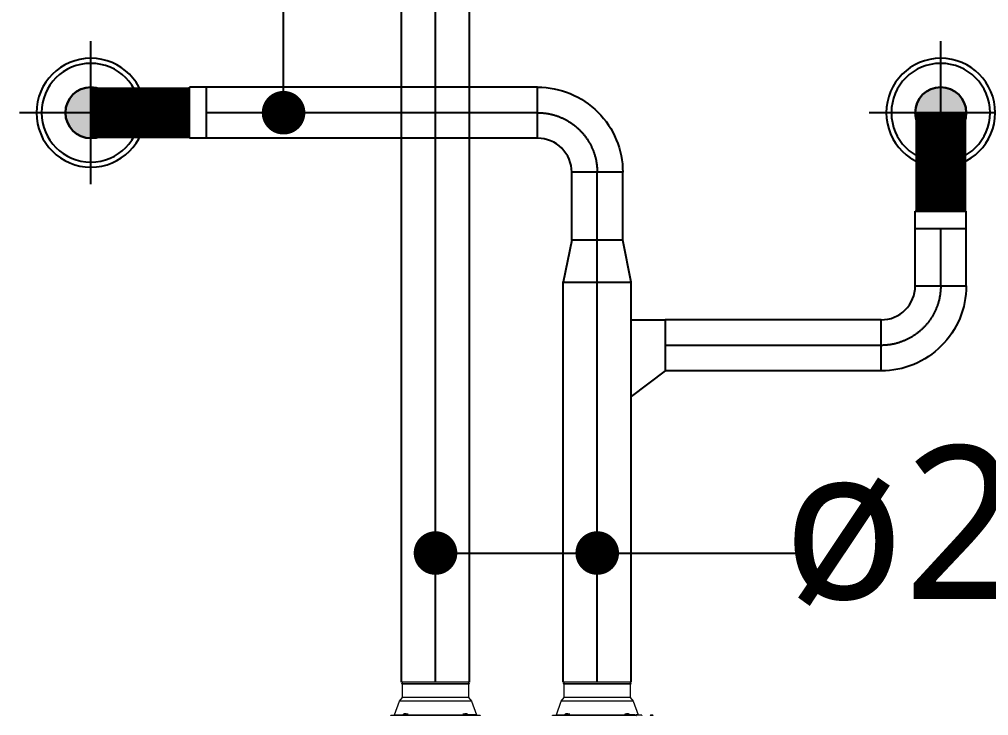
# Model space of a CAD drawing. Header units: millimetres. Extents: x 61566 to 667441, y 0 to 118800.
# Drawn here: x 268482 to 271328, y 55662 to 57707 of the extents above; entities that cross this region are included whole.
import ezdxf

# ---------------------------------------------------------------- set-up
doc = ezdxf.new("R2010")
doc.units = ezdxf.units.MM
doc.header["$LTSCALE"] = 200
doc.linetypes.add('CENTER', pattern=[50.8, 31.75, -6.35, 6.35, -6.35])
for name, color, linetype in [('DUCT', 7, 'Continuous'), ('LG-환기', 2, 'Continuous'), ('TEXT', 3, 'Continuous'), ('환기(RA)', 2, 'Continuous'), ('환기(SA)', 3, 'Continuous'), ('환기유니트', 6, 'Continuous')]:
    doc.layers.add(name, color=color, linetype=linetype)
doc.styles.add('LG전자', font='malgun.ttf')

# ---------------------------------------------------------------- blocks, each defined once
blk = doc.blocks.new('상업용 프리미엄 환기 250~500CMH')
at = {"layer": 'LG-환기', "color": 0, "linetype": 'Continuous', "lineweight": 18}
for p, q in [((1014.1, 780.2), (1014.1, 771.3)), ((1015.3, 747), (1013.6, 747)), ((1015.6, 736), (1015.3, 747)), ((1015.3, 747), (1015.3, 728.9)), ((1015.3, 485), (1015.3, 726)), ((1056.4, 721.6), (1015.6, 736)), ((1015.6, 736), (1015.6, 729.8)), ((1015.6, 726.4), (1015.6, 710.1)), ((1066.4, 713), (1056.4, 721.6)), ((1056.4, 721.6), (1056.4, 510.3)), ((1106.4, 713), (1066.4, 713)), ((1066.4, 713), (1066.4, 519)), ((1106.4, 714.3), (1106.4, 517.7)), ((1111.4, 713), (1107.1, 714.7)), ((1107.1, 714.7), (1107.1, 517.3)), ((1111.4, 713), (1111.4, 519)), ((1017.6, 710.1), (1015.3, 710.1)), ((1017.6, 701.6), (1015.5, 701.6)), ((1015.6, 534.8), (1015.6, 697.2)), ((1017.6, 710.1), (1017.6, 696.7)), ((1017.9, 709.8), (1017.6, 709.8)), ((1017.6, 700.4), (1017.9, 700.4)), ((1017.9, 709.8), (1017.9, 700.4)), ((1019.7, 707.2), (1019.7, 707.2)), ((1020.1, 705.5), (1019.7, 705.5)), ((1019.7, 704.7), (1020.1, 704.7)), ((1019.7, 702.9), (1019.7, 702.9)), ((1015.3, 521.9), (1017.6, 521.9)), ((1017.6, 530.4), (1015.5, 530.4)), ((1015.6, 496), (1015.6, 524.9)), ((1017.6, 535.3), (1017.6, 521.9)), ((1017.9, 531.6), (1017.6, 531.6)), ((1017.6, 522.2), (1017.9, 522.2)), ((1017.9, 531.6), (1017.9, 522.2)), ((1019.7, 529.1), (1019.7, 529.1)), ((1020.1, 527.3), (1019.7, 527.3)), ((1019.7, 526.5), (1020.1, 526.5)), ((1019.7, 524.8), (1019.7, 524.8)), ((1056.4, 510.3), (1066.4, 519)), ((1066.4, 519), (1106.4, 519)), ((1107.1, 517.3), (1111.4, 519)), ((1013.6, 485), (1015.3, 485)), ((1015.3, 485), (1015.6, 496)), ((1015.6, 496), (1056.4, 510.3)), ((1015.3, 272.1), (1013.6, 272.1)), ((1015.6, 261.1), (1015.3, 272.1)), ((1015.3, 213.1), (1015.3, 272.1)), ((1056.4, 246.7), (1015.6, 261.1)), ((1015.6, 261.1), (1015.6, 235.2)), ((1017.6, 235.2), (1015.3, 235.2)), ((1017.6, 235.2), (1017.6, 221.8)), ((1017.9, 234.9), (1017.6, 234.9)), ((1017.9, 234.9), (1017.9, 225.5)), ((1019.7, 232.3), (1019.7, 232.3)), ((1020.1, 230.6), (1019.7, 230.6)), ((1019.7, 229.8), (1020.1, 229.8)), ((1019.7, 228), (1019.7, 228)), ((1066.4, 238.1), (1056.4, 246.7)), ((1056.4, 246.7), (1056.4, 35.4)), ((1106.4, 238.1), (1066.4, 238.1)), ((1066.4, 238.1), (1066.4, 44.1)), ((1106.4, 239.4), (1106.4, 42.8)), ((1111.4, 238.1), (1107.1, 239.8)), ((1107.1, 239.8), (1107.1, 42.4)), ((1111.4, 238.1), (1111.4, 44.1)), ((1014.1, 214.3), (1014.1, 205.4)), ((1015.3, 10.1), (1015.3, 206.7)), ((1017.6, 226.7), (1015.5, 226.7)), ((1015.6, 212.7), (1015.6, 222.3)), ((1015.6, 59.9), (1015.6, 207.1)), ((1017.6, 225.5), (1017.9, 225.5)), ((1017.6, 60.4), (1017.6, 47)), ((1015.3, 47), (1017.6, 47)), ((1017.6, 55.5), (1015.5, 55.5)), ((1015.6, 21.1), (1015.6, 50)), ((1015.6, 21.1), (1056.4, 35.4)), ((1017.9, 56.7), (1017.6, 56.7)), ((1017.6, 47.3), (1017.9, 47.3)), ((1017.9, 56.7), (1017.9, 47.3)), ((1019.7, 54.2), (1019.7, 54.2)), ((1020.1, 52.4), (1019.7, 52.4)), ((1019.7, 51.6), (1020.1, 51.6)), ((1019.7, 49.9), (1019.7, 49.9)), ((1056.4, 35.4), (1066.4, 44.1)), ((1066.4, 44.1), (1106.4, 44.1)), ((1107.1, 42.4), (1111.4, 44.1)), ((1013.6, 10.1), (1015.3, 10.1)), ((1015.3, 10.1), (1015.6, 21.1))]:
    blk.add_line(p, q, dxfattribs=at)
for centre, radius, start, end in [((1013.9, 779.9), 0.3, 55.3987, 180), ((1013.9, 771.5), 0.3, 180, 304.6013), ((1011, 775.7), 5.4, 26.0849, 55.3987), ((1011, 775.7), 5.4, 304.6013, 333.9572), ((1010, 727.2), 5.4, 26.0849, 48.2448), ((1010, 727.2), 5.4, 311.7549, 333.9572), ((1106.9, 714.3), 0.5, 68.1986, 180), ((1014, 705.1), 6.1, 20.6378, 50.3981), ((1014, 705.1), 6.1, 309.6019, 339.3622), ((1014, 705.1), 6.09, 3.7679, 20.6843), ((1014, 705.1), 5.71, 355.982, 4.018), ((1014, 705.1), 6.09, 339.3157, 356.2321), ((1014, 526.9), 6.1, 20.6378, 50.3981), ((1014, 526.9), 6.1, 309.6019, 339.3622), ((1014, 526.9), 6.09, 3.7679, 20.6843), ((1014, 526.9), 5.71, 355.982, 4.018), ((1014, 526.9), 6.09, 339.3157, 356.2321), ((1106.9, 517.7), 0.5, 180, 291.8014), ((1014, 230.2), 6.1, 20.6378, 50.3981), ((1014, 230.2), 6.1, 309.6019, 339.3622), ((1014, 230.2), 6.09, 3.7679, 20.6843), ((1014, 230.2), 5.71, 355.982, 4.018), ((1014, 230.2), 6.09, 339.3157, 356.2321), ((1106.9, 239.4), 0.5, 68.1986, 180), ((1013.9, 214.1), 0.3, 55.3987, 180), ((1013.9, 205.7), 0.3, 180, 304.6013), ((1011, 209.9), 5.4, 26.0849, 55.3987), ((1011, 209.9), 5.4, 304.6013, 333.9572), ((1014, 52), 6.1, 20.6378, 50.3981), ((1014, 52), 6.1, 309.6019, 339.3622), ((1014, 52), 6.09, 3.7679, 20.6843), ((1014, 52), 5.71, 355.982, 4.018), ((1014, 52), 6.09, 339.3157, 356.2321), ((1106.9, 42.8), 0.5, 180, 291.8014)]:
    blk.add_arc(centre, radius, start, end, dxfattribs=at)
for points, knots in [([(1016.3, 776.4), (1016.3, 776.6), (1016.3, 776.8), (1016.2, 777.2), (1016.2, 777.3), (1016.1, 777.4), (1016.1, 777.5), (1016, 777.6), (1016, 777.7), (1016, 777.7)], [0, 0, 0, 0, 0.5, 0.5, 0.75, 0.75, 0.875, 0.875, 1, 1, 1, 1]), ([(1016, 776.1), (1016, 776.1), (1016.1, 776.1), (1016.1, 776.1), (1016.2, 776.1), (1016.2, 776.1), (1016.2, 776.1), (1016.3, 776.1), (1016.3, 776.1), (1016.3, 776.1)], [0, 0, 0, 0, 0.25, 0.25, 0.375, 0.375, 0.5, 0.5, 1, 1, 1, 1]), ([(1016.3, 775.3), (1016.3, 775.3), (1016.3, 775.3), (1016.3, 775.3), (1016.3, 775.3), (1016.2, 775.3), (1016.2, 775.3), (1016.2, 775.3), (1016.2, 775.3), (1016.2, 775.3), (1016.1, 775.3), (1016, 775.3), (1016, 775.3)], [0, 0, 0, 0, 0.25, 0.25, 0.375, 0.375, 0.5, 0.5, 0.625, 0.625, 0.75, 1, 1, 1, 1]), ([(1016, 773.7), (1016.1, 773.9), (1016.2, 774.1), (1016.2, 774.4), (1016.2, 774.5), (1016.3, 774.6), (1016.3, 774.6), (1016.3, 774.8), (1016.3, 774.9), (1016.3, 775)], [0, 0, 0, 0, 0.5, 0.5, 0.625, 0.625, 0.75, 0.75, 1, 1, 1, 1]), ([(1016.3, 776.1), (1016.3, 776.1), (1016.3, 776.1), (1016.4, 776.1), (1016.4, 776.1), (1016.4, 776.1), (1016.4, 776.1), (1016.4, 776.1), (1016.4, 776.1), (1016.4, 776.2), (1016.4, 776.2), (1016.4, 776.2), (1016.4, 776.2), (1016.4, 776.2), (1016.4, 776.2), (1016.4, 776.2), (1016.4, 776.3), (1016.4, 776.3), (1016.4, 776.3), (1016.4, 776.3), (1016.4, 776.3), (1016.4, 776.3), (1016.3, 776.4), (1016.3, 776.4), (1016.3, 776.4)], [0, 0, 0, 0, 0.125, 0.125, 0.1875, 0.1875, 0.25, 0.25, 0.375, 0.375, 0.4375, 0.4375, 0.5, 0.5, 0.625, 0.625, 0.6875, 0.6875, 0.75, 0.8125, 0.8125, 0.875, 0.875, 1, 1, 1, 1]), ([(1016.3, 775), (1016.3, 775), (1016.3, 775), (1016.4, 775.1), (1016.4, 775.1), (1016.4, 775.1), (1016.4, 775.1), (1016.4, 775.1), (1016.4, 775.2), (1016.4, 775.2), (1016.4, 775.2), (1016.4, 775.2), (1016.4, 775.2), (1016.4, 775.2), (1016.4, 775.2), (1016.4, 775.3), (1016.4, 775.3), (1016.4, 775.3), (1016.4, 775.3), (1016.4, 775.3), (1016.4, 775.3), (1016.4, 775.3), (1016.3, 775.3), (1016.3, 775.3), (1016.3, 775.3)], [0, 0, 0, 0, 0.125, 0.125, 0.1875, 0.1875, 0.25, 0.25, 0.375, 0.375, 0.4375, 0.4375, 0.5, 0.5, 0.625, 0.625, 0.6875, 0.6875, 0.75, 0.8125, 0.8125, 0.875, 0.875, 1, 1, 1, 1]), ([(1015.3, 727.9), (1015.3, 728.1), (1015.3, 728.3), (1015.2, 728.7), (1015.2, 728.8), (1015.1, 728.9), (1015.1, 729), (1015, 729.1), (1015, 729.1), (1015, 729.2)], [0, 0, 0, 0, 0.5, 0.5, 0.75, 0.75, 0.875, 0.875, 1, 1, 1, 1]), ([(1015, 727.6), (1015, 727.6), (1015.1, 727.6), (1015.1, 727.6), (1015.2, 727.6), (1015.2, 727.6), (1015.2, 727.6), (1015.3, 727.6), (1015.3, 727.6), (1015.3, 727.6)], [0, 0, 0, 0, 0.25, 0.25, 0.375, 0.375, 0.5, 0.5, 1, 1, 1, 1]), ([(1015.3, 726.8), (1015.3, 726.8), (1015.3, 726.8), (1015.3, 726.8), (1015.3, 726.8), (1015.2, 726.8), (1015.2, 726.8), (1015.2, 726.8), (1015.2, 726.8), (1015.2, 726.8), (1015.1, 726.8), (1015, 726.8), (1015, 726.8)], [0, 0, 0, 0, 0.25, 0.25, 0.375, 0.375, 0.5, 0.5, 0.625, 0.625, 0.75, 1, 1, 1, 1]), ([(1015, 725.2), (1015.1, 725.4), (1015.2, 725.6), (1015.2, 725.9), (1015.2, 725.9), (1015.3, 726.1), (1015.3, 726.1), (1015.3, 726.3), (1015.3, 726.4), (1015.3, 726.5)], [0, 0, 0, 0, 0.5, 0.5, 0.625, 0.625, 0.75, 0.75, 1, 1, 1, 1]), ([(1015.3, 727.6), (1015.3, 727.6), (1015.3, 727.6), (1015.3, 727.6), (1015.3, 727.6), (1015.3, 727.6), (1015.3, 727.6), (1015.4, 727.6), (1015.4, 727.6), (1015.4, 727.7), (1015.4, 727.7), (1015.4, 727.7), (1015.4, 727.7), (1015.4, 727.7), (1015.4, 727.7), (1015.4, 727.7), (1015.4, 727.7), (1015.4, 727.8), (1015.4, 727.8), (1015.3, 727.8), (1015.3, 727.8), (1015.3, 727.8), (1015.3, 727.9), (1015.3, 727.9), (1015.3, 727.9)], [0, 0, 0, 0, 0.125, 0.125, 0.1875, 0.1875, 0.25, 0.25, 0.375, 0.375, 0.4375, 0.4375, 0.5, 0.5, 0.625, 0.625, 0.6875, 0.6875, 0.75, 0.8125, 0.8125, 0.875, 0.875, 1, 1, 1, 1]), ([(1015.3, 726.5), (1015.3, 726.5), (1015.3, 726.5), (1015.3, 726.6), (1015.3, 726.6), (1015.3, 726.6), (1015.3, 726.6), (1015.4, 726.6), (1015.4, 726.6), (1015.4, 726.7), (1015.4, 726.7), (1015.4, 726.7), (1015.4, 726.7), (1015.4, 726.7), (1015.4, 726.7), (1015.4, 726.8), (1015.4, 726.8), (1015.4, 726.8), (1015.4, 726.8), (1015.3, 726.8), (1015.3, 726.8), (1015.3, 726.8), (1015.3, 726.8), (1015.3, 726.8), (1015.3, 726.8)], [0, 0, 0, 0, 0.125, 0.125, 0.1875, 0.1875, 0.25, 0.25, 0.375, 0.375, 0.4375, 0.4375, 0.5, 0.5, 0.625, 0.625, 0.6875, 0.6875, 0.75, 0.8125, 0.8125, 0.875, 0.875, 1, 1, 1, 1]), ([(1015.3, 708.6), (1015.3, 708.7), (1015.3, 708.9), (1015.3, 709), (1015.3, 709), (1015.3, 709.1), (1015.3, 709.1), (1015.3, 709.2), (1015.3, 709.3), (1015.3, 709.5), (1015.4, 709.7), (1015.4, 709.7), (1015.4, 709.8), (1015.4, 709.8), (1015.4, 709.8), (1015.4, 709.9), (1015.4, 709.9), (1015.4, 709.9), (1015.4, 710), (1015.4, 710.1), (1015.4, 710.1), (1015.4, 710.1), (1015.4, 710.1), (1015.4, 710.1), (1015.4, 710.1)], [0, 0, 0, 0, 0.124921, 0.124921, 0.156151, 0.156151, 0.187381, 0.249842, 0.249842, 0.374763, 0.499684, 0.499684, 0.562144, 0.562144, 0.593375, 0.593375, 0.624605, 0.624605, 0.749526, 0.874447, 0.874447, 0.999368, 0.999368, 1, 1, 1, 1]), ([(1015.5, 701.6), (1015.5, 701.7), (1015.5, 701.8), (1015.4, 702), (1015.4, 702.3), (1015.4, 702.6), (1015.4, 702.8), (1015.4, 702.8), (1015.4, 702.9), (1015.4, 702.9), (1015.4, 703), (1015.4, 703.1), (1015.4, 703.3), (1015.4, 703.6), (1015.4, 704), (1015.4, 704.2), (1015.4, 704.3), (1015.4, 704.4), (1015.4, 704.4), (1015.4, 704.5), (1015.4, 704.6), (1015.4, 704.8), (1015.4, 704.9), (1015.4, 705.3), (1015.4, 705.6), (1015.4, 705.9), (1015.4, 706.1), (1015.4, 706.1), (1015.4, 706.2), (1015.4, 706.3), (1015.4, 706.4), (1015.4, 706.5), (1015.4, 706.7), (1015.4, 707), (1015.4, 707.3), (1015.3, 707.5), (1015.3, 707.6), (1015.3, 707.7), (1015.3, 707.8), (1015.3, 708), (1015.3, 708.1), (1015.3, 708.4), (1015.3, 708.5), (1015.3, 708.6)], [0, 0, 0, 0, 0.0625, 0.0625, 0.125, 0.1875, 0.1875, 0.203125, 0.203125, 0.21875, 0.21875, 0.25, 0.25, 0.3125, 0.375, 0.375, 0.40625, 0.40625, 0.421875, 0.421875, 0.4375, 0.4375, 0.5, 0.5, 0.5625, 0.625, 0.625, 0.640625, 0.640625, 0.65625, 0.65625, 0.6875, 0.6875, 0.75, 0.8125, 0.8125, 0.84375, 0.84375, 0.875, 0.875, 0.9375, 0.9375, 1, 1, 1, 1]), ([(1015.6, 697.2), (1015.6, 698.5), (1015.5, 699.7), (1015.5, 701.1), (1015.5, 701.4), (1015.5, 701.6)], [0, 0, 0, 0, 0.855168, 0.855168, 1, 1, 1, 1]), ([(1017.6, 696.7), (1017, 696.9), (1016.4, 697), (1015.8, 697.2), (1015.7, 697.2), (1015.6, 697.2)], [0, 0, 0, 0, 0.86306, 0.86306, 1, 1, 1, 1]), ([(1015.3, 523.4), (1015.3, 523.5), (1015.3, 523.6), (1015.3, 523.8), (1015.3, 523.8), (1015.3, 523.9), (1015.3, 524), (1015.3, 524.1), (1015.3, 524.3), (1015.3, 524.5), (1015.4, 524.8), (1015.4, 525.1), (1015.4, 525.1), (1015.4, 525.3), (1015.4, 525.3), (1015.4, 525.4), (1015.4, 525.4), (1015.4, 525.6), (1015.4, 525.9), (1015.4, 526.2), (1015.4, 526.6), (1015.4, 526.7), (1015.4, 526.9), (1015.4, 527), (1015.4, 527.1), (1015.4, 527.2), (1015.4, 527.3), (1015.4, 527.6), (1015.4, 527.9), (1015.4, 528.2), (1015.4, 528.4), (1015.4, 528.5), (1015.4, 528.7), (1015.4, 528.7), (1015.4, 529), (1015.4, 529.3), (1015.4, 529.5), (1015.4, 529.7), (1015.4, 529.8), (1015.4, 529.9), (1015.4, 529.9), (1015.4, 530), (1015.4, 530), (1015.5, 530.2), (1015.5, 530.3), (1015.5, 530.4)], [0, 0, 0, 0, 0.0625, 0.0625, 0.078125, 0.078125, 0.09375, 0.125, 0.125, 0.1875, 0.25, 0.25, 0.28125, 0.28125, 0.296875, 0.296875, 0.3125, 0.3125, 0.375, 0.4375, 0.4375, 0.5, 0.5, 0.515625, 0.515625, 0.53125, 0.5625, 0.5625, 0.625, 0.6875, 0.6875, 0.71875, 0.71875, 0.75, 0.75, 0.8125, 0.875, 0.875, 0.90625, 0.90625, 0.921875, 0.921875, 0.9375, 0.9375, 1, 1, 1, 1]), ([(1015.4, 521.9), (1015.4, 521.9), (1015.4, 521.9), (1015.4, 521.9), (1015.4, 521.9), (1015.4, 522), (1015.4, 522), (1015.4, 522), (1015.4, 522), (1015.4, 522), (1015.4, 522.1), (1015.4, 522.1), (1015.4, 522.2), (1015.4, 522.3), (1015.4, 522.4), (1015.3, 522.5), (1015.3, 522.6), (1015.3, 522.7), (1015.3, 522.7), (1015.3, 522.8), (1015.3, 522.9), (1015.3, 523.1), (1015.3, 523.3), (1015.3, 523.4)], [0, 0, 0, 0, 0.001248, 0.001248, 0.126092, 0.250936, 0.250936, 0.282147, 0.282147, 0.313358, 0.313358, 0.37578, 0.37578, 0.500624, 0.625468, 0.625468, 0.68789, 0.68789, 0.750312, 0.750312, 0.875156, 0.875156, 1, 1, 1, 1]), ([(1015.5, 530.4), (1015.5, 530.6), (1015.5, 530.9), (1015.5, 532.3), (1015.6, 533.5), (1015.6, 534.8)], [0, 0, 0, 0, 0.144832, 0.144832, 1, 1, 1, 1]), ([(1015.6, 534.8), (1015.7, 534.8), (1015.8, 534.8), (1016.4, 535), (1017, 535.1), (1017.6, 535.3)], [0, 0, 0, 0, 0.13694, 0.13694, 1, 1, 1, 1]), ([(1015.3, 233.7), (1015.3, 233.8), (1015.3, 234), (1015.3, 234.1), (1015.3, 234.1), (1015.3, 234.2), (1015.3, 234.2), (1015.3, 234.3), (1015.3, 234.4), (1015.3, 234.6), (1015.4, 234.8), (1015.4, 234.8), (1015.4, 234.9), (1015.4, 234.9), (1015.4, 234.9), (1015.4, 235), (1015.4, 235), (1015.4, 235), (1015.4, 235.1), (1015.4, 235.2), (1015.4, 235.2), (1015.4, 235.2), (1015.4, 235.2), (1015.4, 235.2), (1015.4, 235.2)], [0, 0, 0, 0, 0.124921, 0.124921, 0.156151, 0.156151, 0.187381, 0.249842, 0.249842, 0.374763, 0.499684, 0.499684, 0.562144, 0.562144, 0.593375, 0.593375, 0.624605, 0.624605, 0.749526, 0.874447, 0.874447, 0.999368, 0.999368, 1, 1, 1, 1]), ([(1015.5, 226.7), (1015.5, 226.8), (1015.5, 226.9), (1015.4, 227.1), (1015.4, 227.4), (1015.4, 227.7), (1015.4, 227.9), (1015.4, 227.9), (1015.4, 228), (1015.4, 228), (1015.4, 228.1), (1015.4, 228.2), (1015.4, 228.4), (1015.4, 228.7), (1015.4, 229.1), (1015.4, 229.3), (1015.4, 229.4), (1015.4, 229.5), (1015.4, 229.5), (1015.4, 229.6), (1015.4, 229.7), (1015.4, 229.9), (1015.4, 230), (1015.4, 230.4), (1015.4, 230.7), (1015.4, 231), (1015.4, 231.2), (1015.4, 231.2), (1015.4, 231.3), (1015.4, 231.4), (1015.4, 231.5), (1015.4, 231.6), (1015.4, 231.8), (1015.4, 232.1), (1015.4, 232.4), (1015.3, 232.6), (1015.3, 232.7), (1015.3, 232.8), (1015.3, 232.9), (1015.3, 233.1), (1015.3, 233.2), (1015.3, 233.5), (1015.3, 233.6), (1015.3, 233.7)], [0, 0, 0, 0, 0.0625, 0.0625, 0.125, 0.1875, 0.1875, 0.203125, 0.203125, 0.21875, 0.21875, 0.25, 0.25, 0.3125, 0.375, 0.375, 0.40625, 0.40625, 0.421875, 0.421875, 0.4375, 0.4375, 0.5, 0.5, 0.5625, 0.625, 0.625, 0.640625, 0.640625, 0.65625, 0.65625, 0.6875, 0.6875, 0.75, 0.8125, 0.8125, 0.84375, 0.84375, 0.875, 0.875, 0.9375, 0.9375, 1, 1, 1, 1]), ([(1015.6, 222.3), (1015.6, 223.6), (1015.5, 224.8), (1015.5, 226.2), (1015.5, 226.5), (1015.5, 226.7)], [0, 0, 0, 0, 0.855168, 0.855168, 1, 1, 1, 1]), ([(1017.6, 221.8), (1017, 222), (1016.4, 222.1), (1015.8, 222.3), (1015.7, 222.3), (1015.6, 222.3)], [0, 0, 0, 0, 0.86306, 0.86306, 1, 1, 1, 1]), ([(1016.3, 210.6), (1016.3, 210.8), (1016.3, 211), (1016.2, 211.4), (1016.2, 211.5), (1016.1, 211.6), (1016.1, 211.7), (1016, 211.8), (1016, 211.8), (1016, 211.9)], [0, 0, 0, 0, 0.5, 0.5, 0.75, 0.75, 0.875, 0.875, 1, 1, 1, 1]), ([(1016, 210.3), (1016, 210.3), (1016.1, 210.3), (1016.1, 210.3), (1016.2, 210.3), (1016.2, 210.3), (1016.2, 210.3), (1016.3, 210.3), (1016.3, 210.3), (1016.3, 210.3)], [0, 0, 0, 0, 0.25, 0.25, 0.375, 0.375, 0.5, 0.5, 1, 1, 1, 1]), ([(1016.3, 209.5), (1016.3, 209.5), (1016.3, 209.5), (1016.3, 209.5), (1016.3, 209.5), (1016.2, 209.5), (1016.2, 209.5), (1016.2, 209.5), (1016.2, 209.5), (1016.2, 209.5), (1016.1, 209.5), (1016, 209.5), (1016, 209.5)], [0, 0, 0, 0, 0.25, 0.25, 0.375, 0.375, 0.5, 0.5, 0.625, 0.625, 0.75, 1, 1, 1, 1]), ([(1016, 207.9), (1016.1, 208.1), (1016.2, 208.3), (1016.2, 208.6), (1016.2, 208.6), (1016.3, 208.7), (1016.3, 208.8), (1016.3, 209), (1016.3, 209.1), (1016.3, 209.2)], [0, 0, 0, 0, 0.5, 0.5, 0.625, 0.625, 0.75, 0.75, 1, 1, 1, 1]), ([(1016.3, 210.3), (1016.3, 210.3), (1016.3, 210.3), (1016.4, 210.3), (1016.4, 210.3), (1016.4, 210.3), (1016.4, 210.3), (1016.4, 210.3), (1016.4, 210.3), (1016.4, 210.3), (1016.4, 210.4), (1016.4, 210.4), (1016.4, 210.4), (1016.4, 210.4), (1016.4, 210.4), (1016.4, 210.4), (1016.4, 210.4), (1016.4, 210.5), (1016.4, 210.5), (1016.4, 210.5), (1016.4, 210.5), (1016.4, 210.5), (1016.3, 210.6), (1016.3, 210.6), (1016.3, 210.6)], [0, 0, 0, 0, 0.125, 0.125, 0.1875, 0.1875, 0.25, 0.25, 0.375, 0.375, 0.4375, 0.4375, 0.5, 0.5, 0.625, 0.625, 0.6875, 0.6875, 0.75, 0.8125, 0.8125, 0.875, 0.875, 1, 1, 1, 1]), ([(1016.3, 209.2), (1016.3, 209.2), (1016.3, 209.2), (1016.4, 209.3), (1016.4, 209.3), (1016.4, 209.3), (1016.4, 209.3), (1016.4, 209.3), (1016.4, 209.3), (1016.4, 209.4), (1016.4, 209.4), (1016.4, 209.4), (1016.4, 209.4), (1016.4, 209.4), (1016.4, 209.4), (1016.4, 209.4), (1016.4, 209.5), (1016.4, 209.5), (1016.4, 209.5), (1016.4, 209.5), (1016.4, 209.5), (1016.4, 209.5), (1016.3, 209.5), (1016.3, 209.5), (1016.3, 209.5)], [0, 0, 0, 0, 0.125, 0.125, 0.1875, 0.1875, 0.25, 0.25, 0.375, 0.375, 0.4375, 0.4375, 0.5, 0.5, 0.625, 0.625, 0.6875, 0.6875, 0.75, 0.8125, 0.8125, 0.875, 0.875, 1, 1, 1, 1]), ([(1015.5, 55.5), (1015.5, 55.7), (1015.5, 56), (1015.5, 57.4), (1015.6, 58.6), (1015.6, 59.9)], [0, 0, 0, 0, 0.144832, 0.144832, 1, 1, 1, 1]), ([(1015.6, 59.9), (1015.7, 59.9), (1015.8, 59.9), (1016.4, 60.1), (1017, 60.2), (1017.6, 60.4)], [0, 0, 0, 0, 0.13694, 0.13694, 1, 1, 1, 1]), ([(1015.3, 48.5), (1015.3, 48.6), (1015.3, 48.7), (1015.3, 48.9), (1015.3, 48.9), (1015.3, 49), (1015.3, 49.1), (1015.3, 49.2), (1015.3, 49.4), (1015.3, 49.6), (1015.4, 49.9), (1015.4, 50.2), (1015.4, 50.2), (1015.4, 50.4), (1015.4, 50.4), (1015.4, 50.5), (1015.4, 50.5), (1015.4, 50.7), (1015.4, 51), (1015.4, 51.3), (1015.4, 51.7), (1015.4, 51.8), (1015.4, 52), (1015.4, 52.1), (1015.4, 52.2), (1015.4, 52.3), (1015.4, 52.4), (1015.4, 52.7), (1015.4, 53), (1015.4, 53.3), (1015.4, 53.5), (1015.4, 53.6), (1015.4, 53.8), (1015.4, 53.8), (1015.4, 54.1), (1015.4, 54.4), (1015.4, 54.6), (1015.4, 54.8), (1015.4, 54.9), (1015.4, 55), (1015.4, 55), (1015.4, 55.1), (1015.4, 55.1), (1015.5, 55.3), (1015.5, 55.4), (1015.5, 55.5)], [0, 0, 0, 0, 0.0625, 0.0625, 0.078125, 0.078125, 0.09375, 0.125, 0.125, 0.1875, 0.25, 0.25, 0.28125, 0.28125, 0.296875, 0.296875, 0.3125, 0.3125, 0.375, 0.4375, 0.4375, 0.5, 0.5, 0.515625, 0.515625, 0.53125, 0.5625, 0.5625, 0.625, 0.6875, 0.6875, 0.71875, 0.71875, 0.75, 0.75, 0.8125, 0.875, 0.875, 0.90625, 0.90625, 0.921875, 0.921875, 0.9375, 0.9375, 1, 1, 1, 1]), ([(1015.4, 47), (1015.4, 47), (1015.4, 47), (1015.4, 47), (1015.4, 47), (1015.4, 47.1), (1015.4, 47.1), (1015.4, 47.1), (1015.4, 47.1), (1015.4, 47.1), (1015.4, 47.2), (1015.4, 47.2), (1015.4, 47.3), (1015.4, 47.4), (1015.4, 47.5), (1015.3, 47.6), (1015.3, 47.7), (1015.3, 47.8), (1015.3, 47.8), (1015.3, 47.9), (1015.3, 48), (1015.3, 48.2), (1015.3, 48.4), (1015.3, 48.5)], [0, 0, 0, 0, 0.001248, 0.001248, 0.126092, 0.250936, 0.250936, 0.282147, 0.282147, 0.313358, 0.313358, 0.37578, 0.37578, 0.500624, 0.625468, 0.625468, 0.68789, 0.68789, 0.750312, 0.750312, 0.875156, 0.875156, 1, 1, 1, 1])]:
    blk.add_open_spline(points, degree=3, knots=knots, dxfattribs=at)
for points in [[(1016, 777.7), (1016, 777.7), (1016, 777.7), (1016, 777.7)], [(1016, 775.3), (1016, 775.6), (1016, 775.8), (1016, 776.1)], [(1016, 773.7), (1016, 773.7), (1016, 773.7), (1016, 773.7)], [(1015, 729.2), (1015, 729.2), (1015, 729.2), (1015, 729.2)], [(1015, 726.8), (1015, 727.1), (1015, 727.3), (1015, 727.6)], [(1015, 725.2), (1015, 725.2), (1015, 725.2), (1015, 725.2)], [(1016, 211.9), (1016, 211.9), (1016, 211.9), (1016, 211.9)], [(1016, 209.5), (1016, 209.8), (1016, 210), (1016, 210.3)], [(1016, 207.9), (1016, 207.9), (1016, 207.9), (1016, 207.9)]]:
    blk.add_open_spline(points, degree=3, dxfattribs=at)
blk = doc.blocks.new('A$C40B63A93')
at = {"color": 1}
for p, q in [((210, 420), (210, 0)), ((420, 210), (0, 210))]:
    blk.add_line(p, q, dxfattribs=at)
at = {"color": 0}
for radius in [160, 145, 75]:
    blk.add_circle((210, 210), radius, dxfattribs=at)
blk = doc.blocks.new('ELBOW_90_150')
at = {"layer": 'DUCT', "color": 0}
blk.add_lwpolyline([(175, 250, 0.414214), (-75, 0), (75, 0, -0.414214), (175, 100), (175, 250)], format="xyb", dxfattribs=at)
at = {"layer": 'DUCT', "color": 1, "linetype": 'CENTER'}
blk.add_arc((175, 0), 175, 90, 180, dxfattribs=at)
blk = doc.blocks.new('레듀서1')
at = {"layer": '환기(SA)', "color": 0}
blk.add_lwpolyline([(-23.3, 122.8), (176.7, 122.8), (151.7, 0), (1.7, 0)], close=True, dxfattribs=at)

msp = doc.modelspace()

# ---------------------------------------------------------------- hatches: boundary and pattern name
at = {"layer": '환기(SA)'}
h = msp.add_hatch(color=256, dxfattribs=at)
edge = h.paths.add_edge_path()
edge.add_arc((268691.6, 57432.7), 75, -270, 90, ccw=False)
h = msp.add_hatch(color=256, dxfattribs=at)
edge = h.paths.add_edge_path()
edge.add_arc((271187.5, 57432.7), 75, 0, 360, ccw=False)

# ---------------------------------------------------------------- linework, layer by layer
at = {"layer": 'TEXT', "color": 1}
for p, q in [((269257.5, 57432.7), (269257.5, 58036.2, 0)), ((269703.8, 56139.5), (270779.6, 56139.5, 0))]:
    msp.add_line(p, q, dxfattribs=at)
at = {"layer": 'TEXT', "color": 1, "const_width": 64}
for points in [[(269289.5, 57432.7, 1), (269225.5, 57432.7, 1)], [(269703.8, 56171.5, 1), (269703.8, 56107.5, 1)], [(270178.7, 56171.5, -1), (270178.7, 56107.5, -1)]]:
    msp.add_lwpolyline(points, format="xyb", close=True, dxfattribs=at)
at = {"layer": '환기(RA)'}
for p, q in [((269603.8, 55759.8), (269603.8, 59606.2)), ((269803.8, 55759.8), (269803.8, 59606.2)), ((268981.3, 57357.7), (268981.3, 57507.7)), ((271112.5, 57143.1), (271262.5, 57143.1))]:
    msp.add_line(p, q, dxfattribs=at)
at = {"layer": '환기(SA)', "color": 1, "linetype": 'CENTER'}
for p, q in [((269703.8, 55759.8), (269703.8, 59606.2)), ((270003.7, 57432.7), (269031.3, 57432.7)), ((270178.7, 55759.8), (270178.7, 57257.7)), ((271187.5, 56924.4), (271187.5, 57093.1)), ((271012.5, 56749.4), (270378.7, 56749.4))]:
    msp.add_line(p, q, dxfattribs=at)
at = {"layer": '환기(SA)'}
for p, q in [((270003.7, 57507.7), (268981.3, 57507.7)), ((269031.3, 57357.7), (269031.3, 57507.7)), ((270003.7, 57357.7), (268981.3, 57357.7)), ((270103.7, 57058.3), (270103.7, 57257.7)), ((270253.7, 57058.3), (270253.7, 57257.7)), ((271112.5, 56924.4), (271112.5, 57143.1)), ((271262.5, 56924.4), (271262.5, 57143.1)), ((271112.5, 57093.1), (271262.5, 57093.1)), ((270078.7, 55759.8), (270078.7, 56935.6)), ((270278.7, 55759.8), (270278.7, 56935.6)), ((271012.5, 56824.4), (270378.7, 56824.4)), ((271012.5, 56674.4), (270378.7, 56674.4))]:
    msp.add_line(p, q, dxfattribs=at)
at = {"layer": '환기(SA)', "const_width": 150}
for points in [[(268981.3, 57432.7), (268691.6, 57432.7)], [(271187.5, 57143.1), (271187.5, 57432.7)]]:
    msp.add_lwpolyline(points, dxfattribs=at)
at = {"layer": '환기(SA)'}
msp.add_lwpolyline([(270278.7, 56824.4), (270378.7, 56824.4), (270378.7, 56674.4), (270278.7, 56599.4)], close=True, dxfattribs=at)
for centre in [(268691.6, 57432.7), (271187.5, 57432.7)]:
    msp.add_circle(centre, 75, dxfattribs=at)

# ---------------------------------------------------------------- block references
at = {"layer": '환기(SA)', "xscale": -1}
for name, p, rotation in [('A$C40B63A93', (268481.6, 57642.7), 180), ('A$C40B63A93', (270977.5, 57642.7), 180), ('레듀서1', (270102.1, 57058.3), 180), ('ELBOW_90_150', (271012.5, 56749.4), 270)]:
    msp.add_blockref(name, p, dxfattribs=dict(at, rotation=rotation))
msp.add_blockref('ELBOW_90_150', (270178.7, 57257.7), dxfattribs=at)
at = {"layer": '환기유니트', "xscale": -1, "rotation": 270}
msp.add_blockref('상업용 프리미엄 환기 250~500CMH', (269562.7, 54648.4), dxfattribs=at)

# ---------------------------------------------------------------- texts
at = {"layer": 'TEXT', "color": 2, "style": 'LG전자'}
msp.add_text('ø200', height=450, dxfattribs=at).set_placement((270725.5, 56004.8, 0))

doc.saveas('drawing.dxf')
